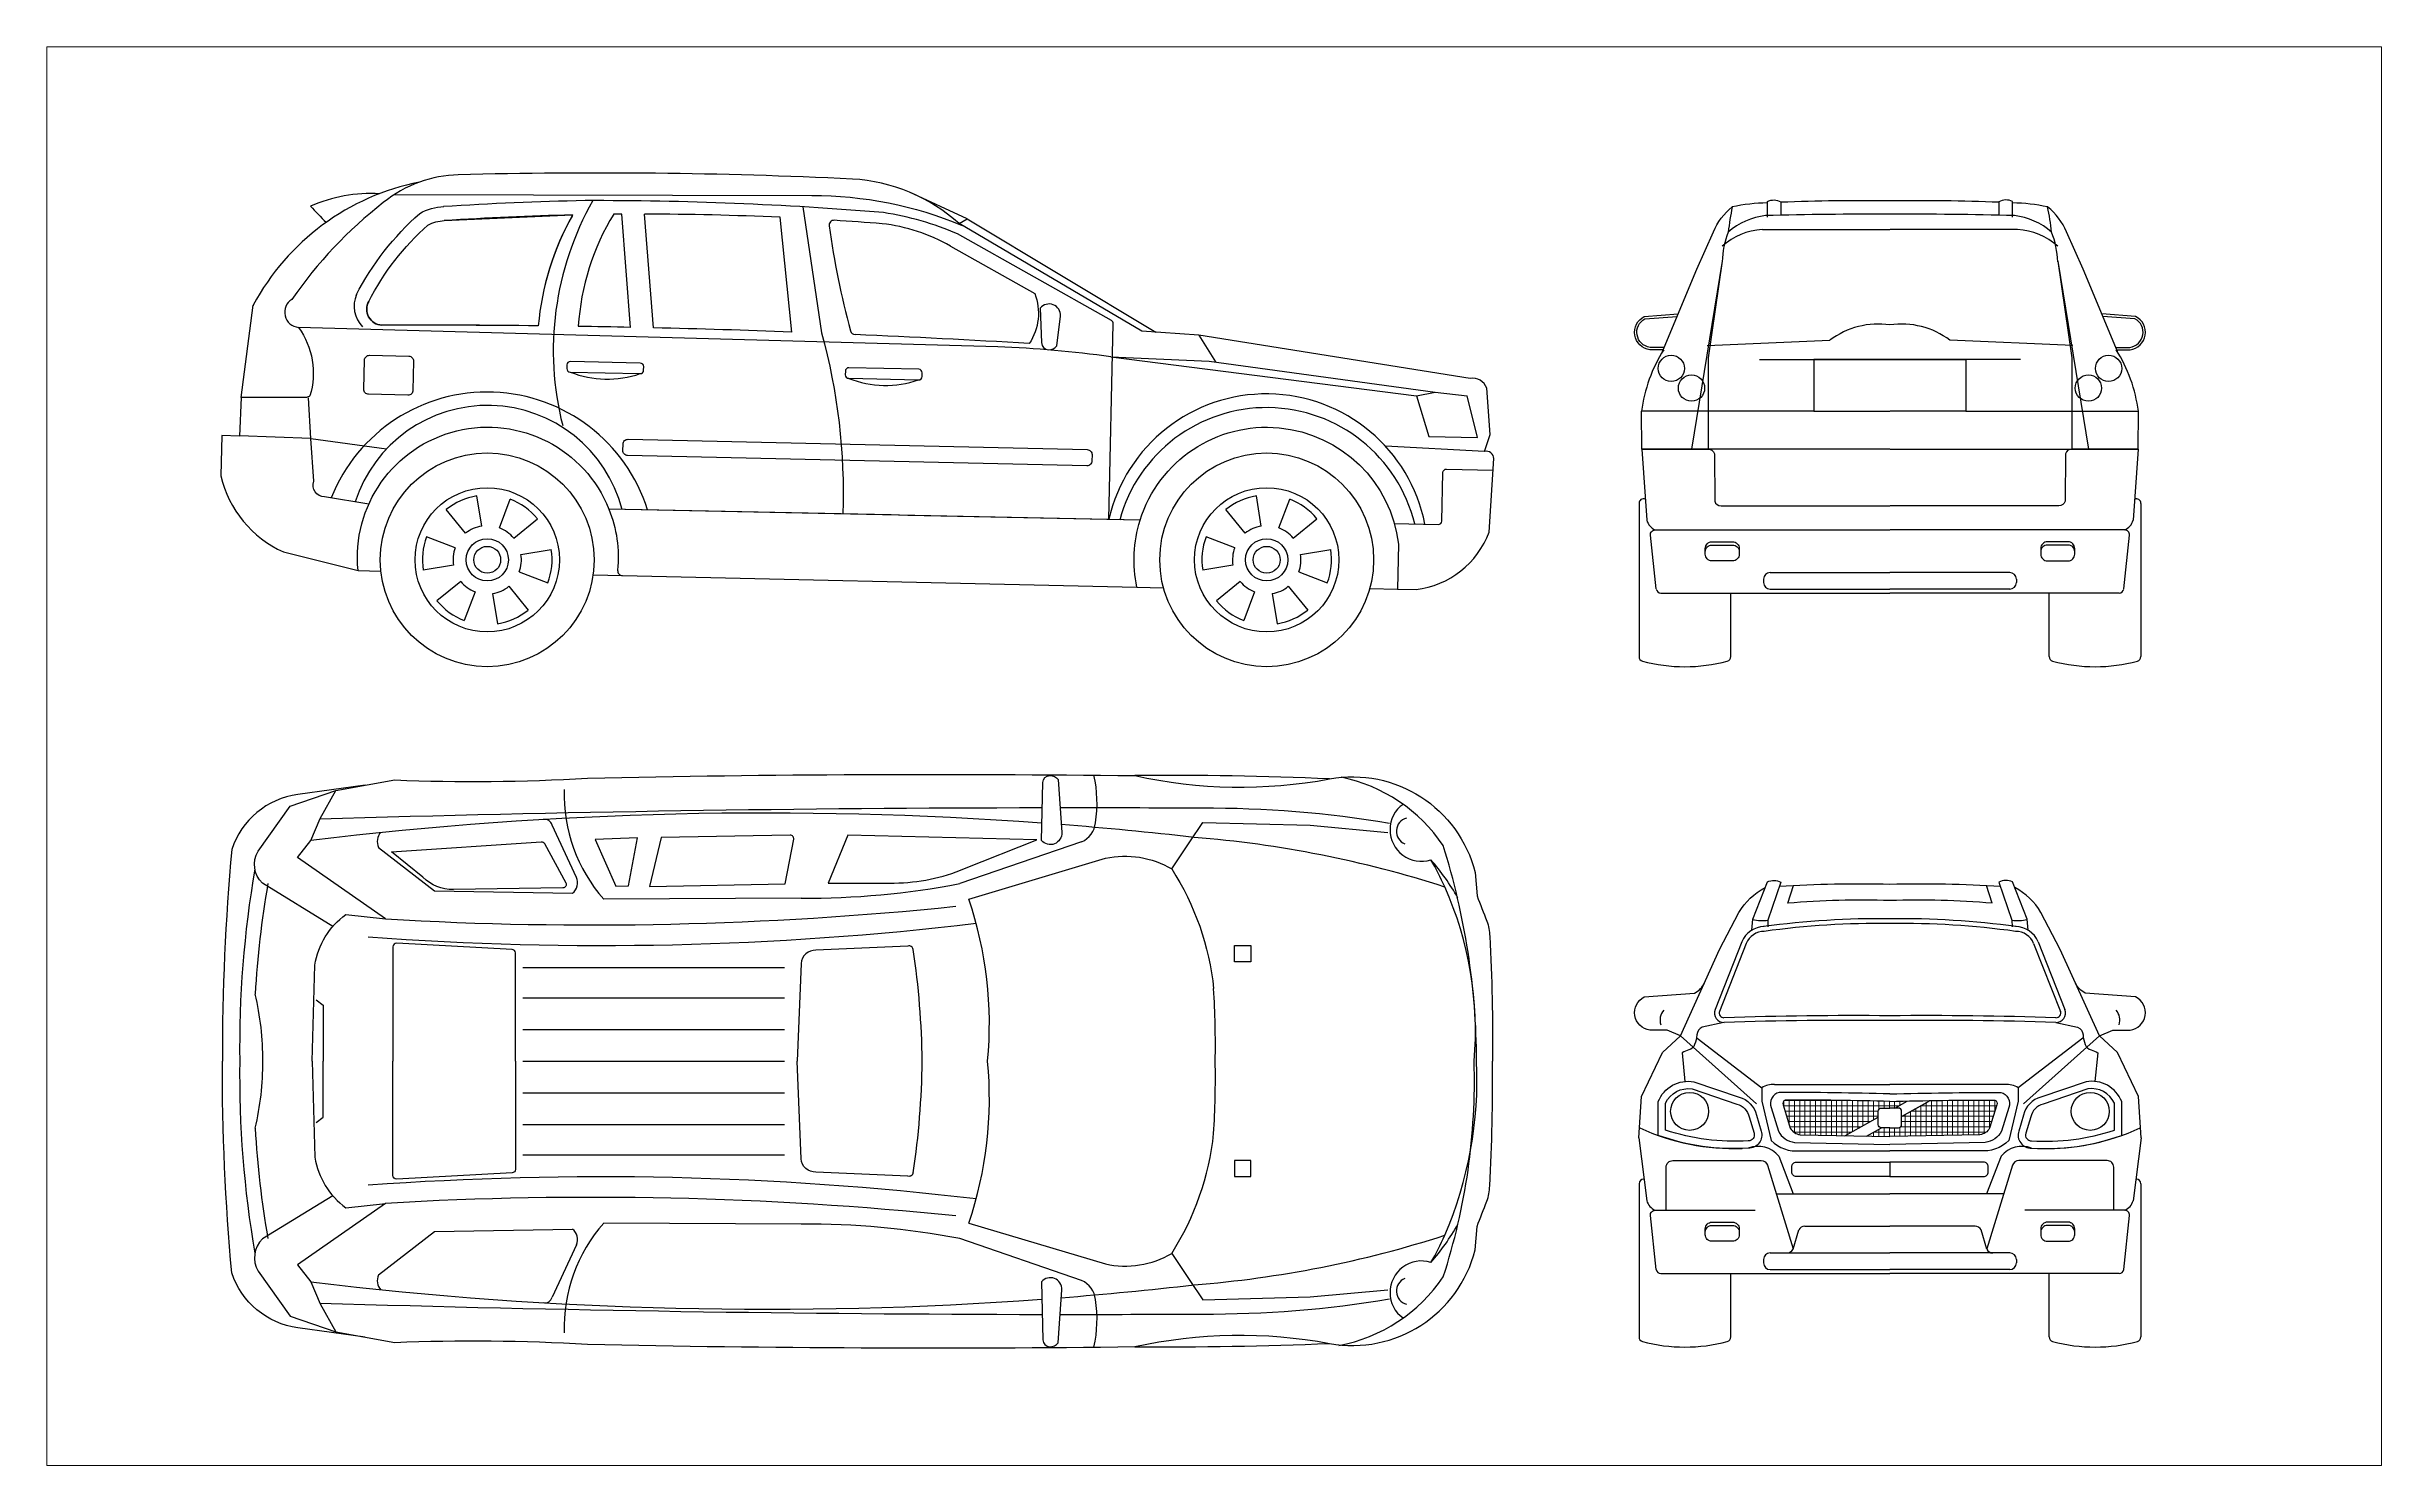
# Paper-space layout 'Layout1' of a CAD drawing. Header units: millimetres. Extents: x 33 to 209, y 42 to 149.
# The model-space entities are those that its viewports show. They can reach past a viewport. Long polylines and large blocks are cut down to what shows.
import ezdxf

# ---------------------------------------------------------------- set-up
doc = ezdxf.new("R2010")
doc.units = ezdxf.units.MM
doc.header["$LTSCALE"] = 20
doc.styles.add('Arial', font='ARIAL.TTF')

# ---------------------------------------------------------------- blocks, each defined once
blk = doc.blocks.new('VolvoXC90-Back')
for p, q in [((-482.3, 1652.7), (-0.2, 1652.7)), ((482.3, 1652.7), (0.2, 1652.7)), ((-633.9, 1533.1), (-750, 823.1)), ((-633.9, 1533.1), (-687.5, 1167.9)), ((633.9, 1533.1), (687.5, 1167.9)), ((633.9, 1533.1), (750, 823.1)), ((-687.5, 1167.9), (-687.5, 823.1)), ((-492.8, 1162), (-0.2, 1162)), ((492.8, 1162), (0.2, 1162)), ((687.5, 1167.9), (687.5, 823.1)), ((-938.3, 823.1), (-938.7, 965.7)), ((-287.1, 965.7), (-938.7, 965.7)), ((287.1, 965.7), (938.7, 965.7)), ((938.3, 823.1), (938.7, 965.7)), ((-0.2, 823.1), (-938.5, 823.1)), ((-938.3, 823.1), (-919.4, 553.5)), ((0.2, 823.1), (938.5, 823.1)), ((938.3, 823.1), (919.4, 553.5)), ((-929.5, 634.9), (-930.8, 634.9)), ((929.5, 634.9), (930.8, 634.9)), ((-948.4, 617.4), (-948.4, 38.4)), ((948.4, 617.4), (948.4, 38.4)), ((-845.7, 517.1), (-0.2, 517.1)), ((845.7, 517.1), (0.2, 517.1)), ((-452.6, 356), (-388.8, 356)), ((-388.8, 356), (0, 356)), ((0, 357), (0, 357)), ((0, 357), (0, 357)), ((0, 357), (0, 357)), ((0, 357), (0, 357)), ((0, 357), (0, 357)), ((0, 357), (0, 357)), ((0, 357), (0, 357)), ((0, 357), (0, 357)), ((388.8, 356), (0, 356)), ((452.6, 356), (388.8, 356)), ((-866, 278.1), (0, 278.1)), ((-601.8, 38.4), (-601.8, 278.1)), ((-477.7, 330.9), (-477.7, 318.2)), ((-452.6, 293.1), (0, 293.1)), ((452.6, 293.1), (0, 293.1)), ((866, 278.1), (0, 278.1)), ((477.7, 330.9), (477.7, 318.2)), ((601.8, 38.4), (601.8, 278.1))]:
    blk.add_line(p, q)
for points in [[(-463.4, 1699.5), (-463.4, 1758.9, -0.253027), (-412.1, 1757.4), (-412.1, 1706.1)], [(463.4, 1699.5), (463.4, 1758.9, 0.253027), (412.1, 1757.4), (412.1, 1706.1)], [(-859.4, 1191.9), (-730.4, 1503.4), (-667.4, 1644.1, -0.122925), (-596, 1738.6, -0.251437)], [(859.4, 1191.9), (730.4, 1503.4), (667.4, 1644.1, 0.122925), (596, 1738.6, 0.251437)], [(-854.7, 1198.6), (-907.4, 1198.6, -0.745237), (-928.3, 1323.7), (-800.7, 1333.6)], [(-853, 1207.3), (-906.8, 1207.3, -0.730897), (-925.9, 1315.2), (-804.4, 1324.6)], [(854.7, 1198.6), (907.4, 1198.6, 0.745237), (928.3, 1323.7), (800.7, 1333.6)], [(853, 1207.3), (906.8, 1207.3, 0.730897), (925.9, 1315.2), (804.4, 1324.6)], [(-938.3, 823.1), (-687.5, 823.1, -0.329629), (-663.5, 805.3), (-662.3, 626.1, 0.329629), (-638.3, 608.4), (-0.2, 608.4)], [(938.3, 823.1), (687.5, 823.1, 0.329629), (663.5, 805.3), (662.3, 626.1, -0.329629), (638.3, 608.4), (0.2, 608.4)], [(-883.5, 293.8), (-905.2, 497.7, -0.445607), (-887.7, 517.1), (-845.7, 517.1)], [(-698.1, 425), (-698.1, 435, -0.414214), (-673, 460.1), (-594.9, 460.1, -0.414214), (-569.8, 435), (-569.8, 425)], [(698.1, 425), (698.1, 435, 0.414214), (673, 460.1), (594.9, 460.1, 0.414214), (569.8, 435), (569.8, 425)], [(883.5, 293.8), (905.2, 497.7, 0.445607), (887.7, 517.1), (845.7, 517.1)]]:
    blk.add_lwpolyline(points, format="xyb")
for points in [[(-690.6, 1214.9), (-226.7, 1234.6)], [(-0.2, 1162), (-287.1, 1162), (-287.1, 965.7), (-0.2, 965.7)], [(0.2, 1162), (287.1, 1162), (287.1, 965.7), (0.2, 965.7)], [(690.6, 1214.9), (226.7, 1234.6)]]:
    blk.add_lwpolyline(points)
for points in [[(-673, 472.3), (-594.9, 472.3, -0.414214), (-569.8, 447.2), (-569.8, 425, -0.414214), (-594.9, 399.9), (-673, 399.9, -0.414214), (-698.1, 425), (-698.1, 447.2, -0.414214)], [(673, 472.3), (594.9, 472.3, 0.414214), (569.8, 447.2), (569.8, 425, 0.414214), (594.9, 399.9), (673, 399.9, 0.414214), (698.1, 425), (698.1, 447.2, 0.414214)]]:
    blk.add_lwpolyline(points, format="xyb", close=True)
for centre in [(-826.3, 1127.9), (826.3, 1127.9), (-750, 1053.4), (750, 1053.4)]:
    blk.add_circle(centre, 49.7)
for centre, radius, start, end in [((282.1, 1551.5), 897.8, 167.97797, 174.1526), ((-440.9, 1450.1), 257.2, 96.55992, 131.40635), ((-448.3, 1020.7), 732.9, 91.17712, 101.62627), ((-80.9, -13350.4), 15061.1, 89.69268, 91.48122), ((-117.7, -5394.5), 7156.3, 89.05751, 92.35728), ((117.7, -5394.5), 7156.3, 87.64272, 90.94249), ((80.9, -13350.4), 15061.1, 88.51878, 90.30732), ((448.3, 1020.7), 732.9, 78.37373, 88.82288), ((440.9, 1450.1), 257.2, 48.59365, 83.44008), ((-282.1, 1551.5), 897.8, 5.8474, 12.02203), ((-471.7, 1413.4), 239.5, 92.54179, 132.64654), ((-307.3, 1522.5), 326.7, 158.34715, 178.47967), ((471.7, 1413.4), 239.5, 47.35346, 87.45821), ((307.3, 1522.5), 326.7, 1.52033, 21.65285), ((-43.4, 989.4), 306.1, 81.87432, 126.79237), ((43.4, 989.4), 306.1, 53.20763, 98.12568), ((-379.4, 895.6), 563.7, 147.48599, 172.85586), ((379.4, 895.6), 563.7, 7.14414, 32.51401), ((-930.8, 617.4), 17.6, 70.72559, 180), ((930.8, 617.4), 17.6, 0, 109.27441), ((-860.9, 572.3), 61.4, 197.84295, 244.12664), ((860.9, 572.3), 61.4, 295.87336, 342.15705), ((-452.6, 330.9), 25.1, 90, 180), ((452.6, 330.9), 25.1, 0, 90), ((-866, 295.6), 17.6, 186.07234, 270), ((-452.6, 318.2), 25.1, 180, 270), ((452.6, 318.2), 25.1, 270, 0), ((866, 295.6), 17.6, 270, 353.92766), ((-930.8, 38.4), 17.6, 180, 254.77845), ((-775.1, 610.7), 610.7, 254.77845, 285.22155), ((-619.4, 38.4), 17.6, 285.22155, 0), ((619.4, 38.4), 17.6, 180, 254.77845), ((775.1, 610.7), 610.7, 254.77845, 285.22155), ((930.8, 38.4), 17.6, 285.22155, 0)]:
    blk.add_arc(centre, radius, start, end)
blk = doc.blocks.new('VolvoXC90-Front')
at = {"linetype": 'Continuous', "lineweight": 9}
h = blk.add_hatch(dxfattribs=at)
h.set_pattern_fill('ANSI37', color=8, scale=6.276167, angle=45, style=0)
h.set_pattern_definition([(90, (-404.643, -15213.383), (-19.92683, 3e-15), []), (180, (-404.643, -15213.383), (-3e-15, -19.92683), [])])
h.paths.add_polyline_path([(-44.2, 891.3, -0.414214), (-31.7, 903.8), (0, 903.8), (17.9, 903.8), (65.3, 930.3, 0.001011), (0, 928.7, 0.006132), (-396.4, 934.1, 0.342), (-404.4, 918.8), (-376.5, 827.7, 0.233136), (-339.8, 802.8), (-169.9, 799.2), (-44.2, 869.2)])
h.paths.add_polyline_path([(404.4, 918.8, 0.342), (396.4, 934.1, 0.003778), (152.2, 931.9), (44.2, 871.8), (44.2, 841.9, -0.414214), (31.7, 829.4), (0, 829.4), (-31.9, 829.4), (-89.1, 797.5), (0, 795.6), (339.8, 802.8, 0.233136), (376.5, 827.7)])
for p, q in [((-386, 1678), (-364.4, 1745.2)), ((386, 1678), (364.4, 1745.2)), ((-559.7, 1532), (-660.9, 1275.9)), ((-543, 1525.4), (-644.2, 1269.3)), ((543, 1525.4), (644.2, 1269.3)), ((559.7, 1532), (660.9, 1275.9)), ((-859.4, 1114.2), (-791.3, 1176.4)), ((859.4, 1114.2), (791.3, 1176.4)), ((-938.8, 947.9), (-859.4, 1114.2)), ((938.8, 947.9), (859.4, 1114.2)), ((-435.9, 993.3), (0, 993.3)), ((435.9, 993.3), (0, 993.3)), ((-949, 791.2), (-938.8, 947.9)), ((949, 791.2), (938.8, 947.9)), ((-949, 791.2), (-919.4, 553.5)), ((-419.8, 721.6), (-365.2, 579.3)), ((419.8, 721.6), (365.2, 579.3)), ((949, 791.2), (919.4, 553.5)), ((-929.5, 634.9), (-930.8, 634.9)), ((929.5, 634.9), (930.8, 634.9)), ((-948.4, 617.4), (-948.4, 38.4)), ((948.4, 617.4), (948.4, 38.4)), ((-845.7, 517.1), (-509.8, 517.1)), ((-366.3, 369.9), (-344.5, 443)), ((-322, 457), (0, 457)), ((322, 457), (0, 457)), ((366.3, 369.9), (344.5, 443)), ((845.7, 517.1), (509.8, 517.1)), ((-452.6, 356), (-388.8, 356)), ((-388.8, 356), (0, 356)), ((0, 357), (0, 357)), ((388.8, 356), (0, 356)), ((452.6, 356), (388.8, 356)), ((-866, 278.1), (0, 278.1)), ((-601.8, 38.4), (-601.8, 278.1)), ((-477.7, 330.9), (-477.7, 318.2)), ((-452.6, 293.1), (0, 293.1)), ((452.6, 293.1), (0, 293.1)), ((866, 278.1), (0, 278.1)), ((477.7, 330.9), (477.7, 318.2)), ((601.8, 38.4), (601.8, 278.1))]:
    blk.add_line(p, q)
for points in [[(-521.8, 1576.7), (-518.4, 1617.3), (-463.4, 1758.9, -0.253027), (-412.1, 1757.4), (-461.2, 1613.9), (-462, 1588.8)], [(521.8, 1576.7), (518.4, 1617.3), (463.4, 1758.9, 0.253027), (412.1, 1757.4), (461.2, 1613.9), (462, 1588.8)], [(-791.3, 1176.4), (-643.7, 1503.4), (-570.5, 1643, -0.139233), (-471.8, 1737.1, -0.251437)], [(791.3, 1176.4), (643.7, 1503.4), (570.5, 1643, 0.139233), (471.8, 1737.1, 0.251437)], [(-791.3, 1176.4), (-841.8, 1198.6), (-907.4, 1198.6, -0.745237), (-928.3, 1323.7), (-738.2, 1338.5, 0.169699), (-701.4, 1375.7, -0.431302)], [(791.3, 1176.4), (841.8, 1198.6), (907.4, 1198.6, 0.745237), (928.3, 1323.7), (738.2, 1338.5, -0.169699), (701.4, 1375.7, 0.431302)], [(-627.9, 1227.3), (-709.2, 1210, 0.276587), (-729.8, 1180.3, -0.077857), (-738.1, 1143.7, -0.231492), (-759.8, 1123.9, 0.061744), (-785.1, 1113), (-774.6, 1004.5)], [(626.7, 1227.4), (709.2, 1210, -0.276587), (729.8, 1180.3, 0.077857), (738.1, 1143.7, 0.231492), (759.8, 1123.9, -0.061744), (785.1, 1113), (774.6, 1004.5)], [(-848, 820.3), (-848, 922.4, -0.33789), (-748, 975.9), (-578.7, 918.7, -0.276993), (-531.9, 870), (-513.8, 808.2, -0.555849), (-535.4, 780.1, -0.096892), (-848, 820.3, -4.643701)], [(-484.5, 980.6), (-484.5, 930.3), (-449.1, 781.2, 0.223179), (-339.5, 742), (0, 742)], [(484.5, 980.6), (484.5, 930.3), (449.1, 781.2, -0.223179), (339.5, 742), (0, 742)], [(848, 820.3), (848, 922.4, 0.33789), (748, 975.9), (578.7, 918.7, 0.276993), (531.9, 870), (513.8, 808.2, 0.555849), (535.4, 780.1, 0.096892), (848, 820.3, 4.643701)], [(0, 957, 0.006475), (-419.2, 962.9, 0.451347), (-448.9, 905.8), (-421.6, 816.6, 0.251202), (-360.3, 774.1), (0, 766.4)], [(0, 928.7, 0.006132), (-396.4, 934.1, 0.412561), (-403.4, 915.5), (-376.5, 827.7, 0.233136), (-339.8, 802.8), (0, 795.6)], [(0, 829.4), (-31.7, 829.4, -0.414214), (-44.2, 841.9), (-44.2, 891.3, -0.414214), (-31.7, 903.8), (0, 903.8)], [(0, 957, -0.006475), (419.2, 962.9, -0.451347), (448.9, 905.8), (421.6, 816.6, -0.251202), (360.3, 774.1), (0, 766.4)], [(0, 928.7, -0.006132), (396.4, 934.1, -0.412561), (403.4, 915.5), (376.5, 827.7, -0.233136), (339.8, 802.8), (0, 795.6)], [(0, 829.4), (31.7, 829.4, 0.414214), (44.2, 841.9), (44.2, 891.3, 0.414214), (31.7, 903.8), (0, 903.8)], [(-883.5, 293.8), (-905.2, 497.7, -0.445607), (-887.7, 517.1), (-845.7, 517.1), (-845.7, 680.2, -0.414214), (-820.6, 705.3), (-487, 705.3, -0.329629), (-463, 687.5), (-366.1, 370.9)], [(883.5, 293.8), (905.2, 497.7, 0.445607), (887.7, 517.1), (845.7, 517.1), (845.7, 680.2, 0.414214), (820.6, 705.3), (487, 705.3, 0.329629), (463, 687.5), (366.1, 370.9)], [(-698.1, 425), (-698.1, 435, -0.414214), (-673, 460.1), (-594.9, 460.1, -0.414214), (-569.8, 435), (-569.8, 425)], [(698.1, 425), (698.1, 435, 0.414214), (673, 460.1), (594.9, 460.1, 0.414214), (569.8, 435), (569.8, 425)]]:
    blk.add_lwpolyline(points, format="xyb")
for points in [[(-791.3, 1176.4), (-504.5, 920.2)], [(-728.9, 1168.1), (-484.5, 980.6)], [(728.9, 1168.1), (484.5, 980.6)], [(791.3, 1176.4), (504.5, 920.2)], [(17.9, 903.8), (65.3, 930.3)], [(44.2, 871.8), (152.2, 931.9)], [(44.2, 871.8), (138.8, 924.5)], [(-169.9, 799.2), (-44.2, 869.2)], [(-89.1, 797.5), (-31.9, 829.4)], [(-429.9, 579.3), (0, 579.3)], [(429.9, 579.3), (0, 579.3)]]:
    blk.add_lwpolyline(points)
for points in [[(-875.9, 800.4), (-875.9, 928, -0.358493), (-741.1, 1003.1), (-570.4, 945.5, -0.271761), (-504.8, 877.1), (-487.2, 816.8, -0.529077), (-535.4, 752, -0.102375)], [(875.9, 800.4), (875.9, 928, 0.358493), (741.1, 1003.1), (570.4, 945.5, 0.271761), (504.8, 877.1), (487.2, 816.8, 0.529077), (535.4, 752, 0.102375)], [(-353.8, 699.2), (0, 699.2), (0, 644.8), (-353.8, 644.8, -0.414214), (-371.3, 662.3), (-371.3, 681.6, -0.414214)], [(353.8, 699.2), (0, 699.2), (0, 644.8), (353.8, 644.8, 0.414214), (371.3, 662.3), (371.3, 681.6, 0.414214)], [(-673, 472.3), (-594.9, 472.3, -0.414214), (-569.8, 447.2), (-569.8, 425, -0.414214), (-594.9, 399.9), (-673, 399.9, -0.414214), (-698.1, 425), (-698.1, 447.2, -0.414214)], [(673, 472.3), (594.9, 472.3, 0.414214), (569.8, 447.2), (569.8, 425, 0.414214), (594.9, 399.9), (673, 399.9, 0.414214), (698.1, 425), (698.1, 447.2, 0.414214)]]:
    blk.add_lwpolyline(points, format="xyb", close=True)
for centre in [(-757, 891.2), (757, 891.2)]:
    blk.add_circle(centre, 71.8)
for centre, radius, start, end in [((-112.8, -2984.4), 4735.2, 88.63555, 93.70116), ((-106.8, -1585.5), 3275.4, 88.13166, 94.89053), ((112.8, -2984.4), 4735.2, 86.29884, 91.36445), ((106.8, -1585.5), 3275.4, 85.10947, 91.86834), ((-474.8, 1498.4), 91.3, 90.03545, 158.43612), ((-482.1, 1760.1), 147.7, 255.79104, 278.12563), ((-42.3, -1557.5), 3177, 89.23367, 97.87082), ((-42.3, -1557.5), 3159, 89.23367, 97.87082), ((42.3, -1557.5), 3177, 82.12918, 90.76633), ((42.3, -1557.5), 3159, 82.12918, 90.76633), ((482.1, 1760.1), 147.7, 261.87437, 284.20896), ((474.8, 1498.4), 91.3, 21.56388, 89.96455), ((-474.8, 1498.4), 73.4, 90.03545, 158.43612), ((474.8, 1498.4), 73.4, 21.56388, 89.96455), ((-813.7, 1237), 55.2, 137.97134, 199.23126), ((-627.9, 1262.8), 35.5, 158.43612, 271.86751), ((-627.9, 1262.8), 17.6, 158.43612, 271.86751), ((-138.1, -13758.9), 15012.1, 89.47294, 91.86751), ((-138.1, -13758.9), 14994.2, 89.47294, 91.86751), ((138.1, -13758.9), 15012.1, 88.13249, 90.52706), ((138.1, -13758.9), 14994.2, 88.13249, 90.52706), ((627.9, 1262.8), 35.5, 268.13249, 21.56388), ((627.9, 1262.8), 17.6, 268.13249, 21.56388), ((813.7, 1237), 55.2, 340.76874, 42.02866), ((-438.6, 904.6), 88.8, 88.2224, 121.1265), ((438.6, 904.6), 88.8, 58.8735, 91.7776), ((-588.7, 1599), 848.7, 245.12944, 272.03862), ((588.7, 1599), 848.7, 267.96138, 294.87056), ((-498.4, 657.6), 101.4, 39.15495, 111.39465), ((498.4, 657.6), 101.4, 68.60535, 140.84505), ((-930.8, 617.4), 17.6, 90, 180), ((930.8, 617.4), 17.6, 0, 90), ((-860.9, 572.3), 61.4, 197.84295, 244.12664), ((860.9, 572.3), 61.4, 295.87336, 342.15705), ((-322, 431.9), 25.1, 90, 153.67787), ((322, 431.9), 25.1, 26.32213, 90), ((-452.6, 330.9), 25.1, 90, 180), ((-388.8, 381.1), 25.1, 270, 333.67787), ((388.8, 381.1), 25.1, 206.32213, 270), ((452.6, 330.9), 25.1, 0, 90), ((-866, 295.6), 17.6, 186.07234, 270), ((-452.6, 318.2), 25.1, 180, 270), ((452.6, 318.2), 25.1, 270, 0), ((866, 295.6), 17.6, 270, 353.92766), ((-930.8, 38.4), 17.6, 180, 254.77845), ((-775.1, 610.7), 610.7, 254.77845, 285.22155), ((-619.4, 38.4), 17.6, 285.22155, 0), ((619.4, 38.4), 17.6, 180, 254.77845), ((775.1, 610.7), 610.7, 254.77845, 285.22155), ((930.8, 38.4), 17.6, 285.22155, 0)]:
    blk.add_arc(centre, radius, start, end)
blk = doc.blocks.new('VolvoXC90-Plan')
at = {"color": 0, "linetype": 'ByBlock', "lineweight": -2}
for p, q in [((-1061.7, 694.9), (-1153.7, 892.6)), ((-1810.4, 808.3), (-1598.5, 644.1)), ((846.7, 829.4), (386.3, 671.1)), ((-1598.5, 644.1), (-1077.4, 635)), ((-213, 616.5), (-958.8, 612.6)), ((-213, -616.5), (-958.8, -612.6)), ((421.2, -612.2), (937.2, -766.9)), ((-1810.4, -808.3), (-1598.5, -644.1)), ((-1598.5, -644.1), (-1077.4, -635)), ((-1061.7, -694.9), (-1153.7, -892.6)), ((846.7, -829.4), (386.3, -671.1))]:
    blk.add_line(p, q, dxfattribs=at)
for points in [[(-2060.4, 0), (-2050.7, 363.4, -0.200321), (-1933.5, 554.2), (-1783.6, 537.6), (-2116.1, 769.7), (-2065.4, 834.4), (-2030.6, 917.7), (-1971.2, 1022.8), (-1749.1, 1063.4, 0.025503), (-1020, 1070.4, -0.008345), (1047.9, 1079.4, 0.100198), (1784, 1067, -0.396144), (2334.1, 713.2), (2341.6, 624.6, 0.008994), (2378.8, 529.6, -0.062948), (2389.5, 471.9, -0.016499), (2399.8, 0, 3.114817)], [(695.1, 834.7), (699.8, 1053.4, -0.383303), (727.1, 1079.9, -0.240471), (758.6, 1065.3), (771.8, 864.7, -0.732078), (695.1, 834.7, -0.79772)], [(-1860.1, 1043.1), (-2115.4, 1008.1, 0.286504), (-2364.6, 800.7, 0.023286), (-2400.2, 0, 2.892384)], [(-1983.1, 508.8), (-2248.1, 672.4, -0.354025), (-2265.3, 794), (-2144.2, 964.4), (-1971.2, 1022.8)], [(-1760.5, 790.8), (-1194.9, 829.4, -0.293687), (-1182.4, 822.6), (-1102.1, 674.4, -0.563611), (-1113.5, 654.9), (-1527.3, 649.1, -0.207041), (-1642.3, 695.4), (-1760.5, 790.8)], [(-742, 845.9), (-785.5, 660.8), (-272.9, 670), (-241.1, 838.9, 0.475324), (-254.3, 854.5), (-742, 845.9)], [(-37.1, 854.8), (-110.5, 673.5), (139.2, 673.5, 0.097382), (404.8, 727.9), (677.5, 836.8), (-37.1, 854.8)], [(491.8, 0, 0.104646), (421.2, 612.2), (937.2, 766.9, -0.18996), (1187.4, 727, -0.116976), (1346, 274.1)], [(-1293.1, 0), (-1293.1, 409.2, 0.398565), (-1305.6, 422.3), (-1741.6, 445.8, 0.430037), (-1755.5, 432.6), (-1755.5, 0)], [(210.5, 422.1, 0.441976), (190.5, 435.2), (-157.1, 419.2, 0.418817), (-212.6, 368.8), (-228.5, 0)], [(-1860.1, -1043.1), (-2115.4, -1008.1, -0.286504), (-2364.6, -800.7, -0.023286), (-2400.2, 0, -2.892384)], [(-2060.4, 0), (-2050.7, -363.4, 0.200321), (-1933.5, -554.2), (-1783.6, -537.6), (-2116.1, -769.7), (-2065.4, -834.4), (-2030.6, -917.7), (-1971.2, -1022.8), (-1749.1, -1063.4, -0.025503), (-1020, -1070.4, 0.008345), (1047.9, -1079.4, -0.100198), (1784, -1067, 0.396144), (2334.1, -713.2), (2341.6, -624.6, -0.008994), (2378.8, -529.6, 0.062948), (2389.5, -471.9, 0.016499), (2399.8, 0, -3.114817)], [(-1293.1, 0), (-1293.1, -409.2, -0.398565), (-1305.6, -422.3), (-1741.6, -445.8, -0.430037), (-1755.5, -432.6), (-1755.5, 0)], [(210.5, -422.1, -0.441976), (190.5, -435.2), (-157.1, -419.2, -0.418817), (-212.6, -368.8), (-228.5, 0)], [(-1983.1, -508.8), (-2248.1, -672.4, 0.354025), (-2265.3, -794), (-2144.2, -964.4), (-1971.2, -1022.8)], [(695.1, -834.7), (699.8, -1053.4, 0.383303), (727.1, -1079.9, 0.240471), (758.6, -1065.3), (771.8, -864.7, 0.732078), (695.1, -834.7, 0.79772)]]:
    blk.add_lwpolyline(points, format="xyb", dxfattribs=at)
for points in [[(1187.4, 727), (1256, 828.9), (1305.4, 902.5), (1710.4, 891.7), (2004, 864.4)], [(-991, 837.8), (-913.4, 661.1), (-865, 662.4), (-831.1, 843.8), (-991, 837.8)], [(-1264.6, 354.3), (-276.2, 354.3)], [(-2045.9, 231.5), (-2019.5, 212), (-2019.5, 0)], [(-1264.6, 239), (-276.2, 239)], [(-1264.6, 119.5), (-276.2, 119.5)], [(-2045.9, -231.5), (-2019.5, -212), (-2019.5, 0)], [(-1264.6, 0), (-276.2, 0)], [(-1264.6, -119.5), (-276.2, -119.5)], [(-1264.6, -239), (-276.2, -239)], [(-1264.6, -354.3), (-276.2, -354.3)], [(1187.4, -727), (1256, -828.9), (1305.4, -902.5), (1710.4, -891.7), (2004, -864.4)]]:
    blk.add_lwpolyline(points, dxfattribs=at)
for points in [[(1424.7, 436.6), (1486.9, 436.6), (1486.9, 375.8), (1424.7, 375.8)], [(1424.7, -436.6), (1486.9, -436.6), (1486.9, -375.8), (1424.7, -375.8)]]:
    blk.add_lwpolyline(points, close=True, dxfattribs=at)
for centre, radius, start, end in [((438.4, 975.7), 467, 350.86431, 13.0449), ((1177, -13089.8), 14169.9, 87.545, 90.52207), ((1705.5, 472.5), 613, 34.00166, 78.44685), ((-520.4, 1004.4), 588.1, 177.79419, 221.78653), ((2123.2, 878.5), 110.3, 123.27093, 181.68411), ((-347.5, -13361.6), 14299.6, 85.81321, 96.89998), ((811, -93615.4), 94572.9, 90.068651, 91.722587), ((-1181.8, 884.8), 29.1, 15.58542, 103.30857), ((811, -93615.4), 94572.9, 89.702945, 90.02745), ((-347.5, -13361.6), 14299.6, 83.49775, 85.51829), ((811.6, 910.5), 88.4, 293.37781, 354.22604), ((1320.7, -3233.5), 4189.7, 80.52362, 90.26473), ((2088.1, 869.1), 51.5, 104.61575, 248.04191), ((-1763.8, 829.8), 51.3, 136.78795, 204.77161), ((943.3, -3302.4), 4161.3, 72.14073, 85.47155), ((2131.4, 873.9), 118.5, 179.34666, 287.52579), ((-429.9, -11), 2769.7, 0.22652, 17.35684), ((1611.3, 55.1), 3946.4, 170.20927, 180.80009), ((1372.8, 290.1), 923.4, 23.51195, 30.65749), ((1510.2, 187), 872.3, 29.56521, 41.14066), ((1160.2, 69.9), 3441.2, 169.93924, 176.94192), ((-1107.9, 675), 50.3, 307.36151, 23.32388), ((-186.5, 3640.4), 3024, 269.49724, 280.91734), ((1007.7, 116), 1327.7, 354.98707, 24.11424), ((-1002.3, 13934.7), 13419.8, 266.66226, 275.8776), ((-969.8, 12467.4), 12030.1, 265.8062, 276.77068), ((-2822.9, -36.1), 3067.8, 0.67357, 8.5885), ((-2151.1, 59.3), 3503.6, 359.03088, 3.5155), ((-3329.3, 7.3), 1081.7, 359.61323, 13.15681), ((1611.3, -55.1), 3946.4, 179.19991, 189.79073), ((-3329.3, -7.3), 1081.7, 346.84319, 0.38677), ((-989.9, -139.3), 1488.3, 341.475, 5.37102), ((-2151.1, -59.3), 3503.6, 356.4845, 0.96912), ((-66.5, -73.5), 2397.9, 341.97791, 1.75541), ((846.4, -67.2), 1494.9, 336.70429, 2.57772), ((-2822.9, 36.1), 3067.8, 351.4115, 359.32643), ((1160.2, -69.9), 3441.2, 183.05808, 190.06076), ((311.9, -166.3), 1039.6, 327.36293, 354.0506), ((-969.8, -12467.4), 12030.1, 83.22932, 94.1938), ((-1002.3, -13934.7), 13419.8, 84.1224, 93.33774), ((-520.4, -1004.4), 588.1, 138.21347, 182.20581), ((-186.5, -3640.4), 3024, 79.08266, 90.50276), ((1510.2, -187), 872.3, 318.85934, 330.43479), ((-1107.9, -675), 50.3, 336.67612, 52.63849), ((943.3, 3302.4), 4161.3, 274.52845, 287.85927), ((1372.8, -290.1), 923.4, 329.34251, 336.48805), ((1011.7, -429.5), 345.5, 257.53866, 300.56172), ((2131.4, -873.9), 118.5, 72.47421, 180.65334), ((-347.5, 13361.6), 14299.6, 263.10002, 274.18679), ((-1763.8, -829.8), 51.3, 155.22839, 223.21205), ((-347.5, 13361.6), 14299.6, 274.48171, 276.50225), ((811.6, -910.5), 88.4, 5.77396, 66.62219), ((1705.5, -472.5), 613, 280.63196, 325.99834), ((2123.2, -878.5), 110.3, 178.31589, 236.72907), ((2088.1, -869.1), 51.5, 111.95809, 255.38425), ((811, 93615.4), 94572.9, 268.277413, 269.931349), ((-1181.8, -884.8), 29.1, 256.69143, 344.41458), ((811, 93615.4), 94572.9, 269.97255, 270.297055), ((438.4, -975.7), 467, 346.9551, 9.13569), ((1320.7, 3233.5), 4189.7, 269.73527, 279.47638), ((1177, 13089.8), 14169.9, 269.47793, 272.455)]:
    blk.add_arc(centre, radius, start, end, dxfattribs=at)
blk = doc.blocks.new('VolvoXC90-Side')
at = {"color": 0, "linetype": 'ByBlock', "lineweight": -2}
for p, q in [((414.4, 1693.9), (196.6, 1794)), ((-857.9, 1283), (-890.1, 1710.7)), ((-770.5, 1281), (-805.4, 1711)), ((-248.1, 1265.3), (-292.5, 1699)), ((351.5, 1590), (669.9, 1410.8)), ((-2329.7, 1017.8), (-2283.6, 1367.3)), ((530.2, 1210), (-2112.8, 1283)), ((957.2, 1171.9), (2113, 1023.7)), ((-2065.4, 862.3), (-2075.3, 1016.9)), ((2113, 1023.7), (2183.2, 1038.6)), ((2113, 1023.7), (2159.3, 870.8)), ((2183.2, 1038.6), (2304.2, 1024.4)), ((2343.7, 866.7), (2304.2, 1024.4)), ((-2065.4, 862.3), (-1780, 823.5)), ((2370.2, 814.2), (1995.4, 833.5)), ((2159.3, 870.8), (2343.7, 866.7)), ((-1420.1, 531.7), (-1438.6, 646)), ((-1353.5, 524.9), (-1312.4, 633.1)), ((1525.9, 531.7), (1507.4, 646)), ((1592.4, 524.9), (1633.6, 633.1)), ((-1481.1, 504.3), (-1554.3, 594)), ((-1299.2, 485.8), (-1209.5, 558.9)), ((1067.9, 553.6), (-939.4, 595.9)), ((1464.8, 504.3), (1391.7, 594)), ((1646.7, 485.8), (1736.4, 558.9)), ((-1520.2, 450), (-1628.5, 491.1)), ((-1271.8, 424.7), (-1157.5, 443.2)), ((1425.7, 450), (1317.5, 491.1)), ((1674.1, 424.7), (1788.4, 443.2)), ((-1887.7, 363.2), (-1801.3, 361.6)), ((-1527, 383.4), (-1641.3, 364.9)), ((-1278.6, 358.2), (-1170.4, 317)), ((1418.9, 383.4), (1304.6, 364.9)), ((1667.4, 358.2), (1775.6, 317)), ((-1499.6, 322.4), (-1589.3, 249.2)), ((-1445.3, 283.3), (-1486.5, 175)), ((-1378.8, 276.5), (-1360.3, 162.2)), ((-1317.7, 303.9), (-1244.6, 214.2)), ((-999.4, 346.9), (-888.4, 344.8)), ((1055.7, 301), (1156.4, 298.8)), ((1446.3, 322.4), (1356.6, 249.2)), ((1500.6, 283.3), (1459.5, 175)), ((1567.2, 276.5), (1585.7, 162.2)), ((1628.2, 303.9), (1701.4, 214.2)), ((1935.7, 295.4), (2040.7, 293.1))]:
    blk.add_line(p, q, dxfattribs=at)
for points in [[(-19.4, 1843.7, 0.01836), (-1508.7, 1859.8, 0.080137), (-1654.9, 1832.3, 0.084902), (-1792, 1754.7, 0.076385), (-2137.3, 1388.9, 0.72501), (-2112.8, 1283, -0.236485), (-2069.7, 1024.1, -0.168268), (-2082.9, 1017.8), (-2329.7, 1017.8), (-2336.2, 872.2), (-2402, 873.7), (-2405.5, 721.1, 0.23594), (-2169.9, 434.4), (-1887.7, 363.2, -0.869001), (-939.4, 595.9, -0.866595)], [(-1750.5, 1784.9), (-173.2, 1781.5, -0.100483), (395.5, 1668.4, -0.098935)], [(1067.9, 553.6, -0.809313), (2044.6, 462.7), (2040.7, 293.1), (2111.2, 291.5, 0.277383), (2387.7, 509.1), (2404.7, 786.6, 0.46696), (2370.2, 814.2), (2391.4, 877.6), (2378.1, 1053.2, 0.35293), (2315.2, 1090.1), (1290.3, 1253.9), (1074.5, 1269.2), (383.8, 1675.3, 0.171351), (-19.4, 1843.7)], [(-1894.3, 1405.2, -0.094188), (-1654.2, 1713.5, -0.12407), (-1563.2, 1739.6, -0.12407)], [(-1847, 1381, -0.092772), (-1623.3, 1669.9, -0.115271), (-1561.5, 1686.4, -82.989729)], [(-207.1, 1738.6), (-136, 1262.7, -0.075864), (-55.5, 577.5)], [(950.2, 557.5), (966.8, 1296.7, 0.276942), (960.1, 1308.5), (377.6, 1636.3)], [(669.9, 1410.8, -0.243717), (649.1, 1221.8, 1.818359)], [(690.3, 1355.4), (694.9, 1225.2, 0.383303), (722.3, 1198.6, 0.240471), (753.8, 1213.2), (767, 1325.4, 0.732078), (690.3, 1355.4, 0.79772)], [(-1847.2, 614.3), (-2014.6, 642.3, -0.509828), (-2055.1, 700.9), (-2065.4, 862.3), (-2336.2, 872.6)], [(2028.8, 541.5), (2194.8, 537.7, 0.414214), (2208.3, 550.7), (2212.5, 734.4, -0.414214), (2226, 747.3), (2402, 743.3)]]:
    blk.add_lwpolyline(points, format="xyb", dxfattribs=at)
at = {"color": 1}
blk.add_lwpolyline([(-1847, 1381, -0.092772), (-1623.3, 1669.9, -0.115271), (-1561.5, 1686.4), (-1076.5, 1707.9, 0.106947), (-1206.3, 1288.7), (-1676.6, 1291.6), (-1798.1, 1291.4, -0.559116), (-1847, 1381, 0.266086)], format="xyb", dxfattribs=at)
at = {"color": 0, "linetype": 'ByBlock', "lineweight": -2}
for points in [[(383.8, 1675.3), (414.4, 1693.9), (1127.9, 1265.4)], [(1290.3, 1253.9), (1352.9, 1152.5)], [(957.2, 1171.9), (1328.5, 1155.8), (2183.2, 1038.6)]]:
    blk.add_lwpolyline(points, dxfattribs=at)
for points in [[(-1844.2, 1177.3), (-1695.6, 1174, -0.414214), (-1677.5, 1155.1), (-1680, 1044.8, -0.414214), (-1698.9, 1026.7), (-1847.5, 1030, -0.414214), (-1865.6, 1048.9), (-1863.1, 1159.2, -0.414214)], [(-1085.7, 1113.9), (-821.7, 1108, 0.414214), (-808.2, 1120.9), (-807.9, 1134.6, 0.414214), (-820.8, 1148.1), (-1084.8, 1154.1, 0.414214), (-1098.3, 1141.1), (-1098.6, 1127.4, 0.414214)], [(-33.3, 1090.3), (230.6, 1084.3, 0.414214), (244.1, 1097.2), (244.4, 1110.9, 0.414214), (231.5, 1124.5), (-32.4, 1130.4, 0.414214), (-45.9, 1117.5), (-46.2, 1103.8, 0.414214)], [(-867.2, 859.9), (868.2, 820.8, -0.414214), (886.3, 801.9), (885.8, 777.6, -0.414214), (866.8, 759.5), (-868.6, 798.5, -0.414214), (-886.7, 817.5), (-886.2, 841.8, -0.414214)], [(-939.4, 595.9, -0.119938), (-906.4, 365.1, 0.436161), (-888.4, 344.8), (889.5, 304.8), (1055.7, 301, -0.128137), (1067.9, 553.6, 0.000172)]]:
    blk.add_lwpolyline(points, format="xyb", close=True, dxfattribs=at)
for centre, radius in [((-1399.4, 404.1), 404.1), ((1546.5, 404.1), 404.1), ((-1399.4, 404.1), 272.8), ((1546.5, 404.1), 272.8), ((-1399.4, 404.1), 79.9), ((-1399.4, 404.1), 50.8), ((1546.5, 404.1), 79.9), ((1546.5, 404.1), 50.8)]:
    blk.add_circle(centre, radius, dxfattribs=at)
for centre, radius, start, end in [((-1477.7, 935.3), 914.3, 101.17517, 151.80134), ((-1834.5, 1192.3), 596.8, 87.31296, 112.98149), ((-1062.2, 2654.1), 1357.6, 222.22526, 225.84041), ((-800.9, -10001.5), 11765.8, 91.11411, 93.72348), ((-814.5, -9680.7), 11391.7, 91.3181, 93.76008), ((-172.6, 1198.4), 1037.6, 150.71254, 174.98447), ((1.3, 1195.1), 1151, 150.48686, 194.26151), ((-138.7, 1231.1), 918.1, 148.45551, 176.48439), ((-999.4, -11593.5), 13355.7, 85.28549, 90.13013), ((-814.5, -9680.7), 11391.7, 90.38012, 90.5395), ((-814.5, -9680.7), 11391.7, 87.37395, 89.95458), ((-89, 1669.3), 18.5, 86.3426, 187.92556), ((-814.5, -9680.7), 11391.7, 85.43197, 86.3426), ((-70.2, 610), 1119.7, 66.39809, 81.3416), ((3103, 2113.6), 3241.3, 187.92556, 195.09767), ((20.5, 1017), 661.7, 59.98766, 83.73074), ((-2270.8, 1363.1), 13.2, 151.65327, 171.83679), ((-1790.7, 1362.9), 111.6, 156.50394, 224.54506), ((-1795, 1351.2), 59.9, 150.19932, 267.04026), ((-1676.6, -37511.3), 38802.9, 89.30554, 90.17938), ((-1676.6, -37511.3), 38802.9, 88.79099, 89.0823), ((-1676.6, -37511.3), 38802.9, 87.89017, 88.66199), ((-8.5, 1274.2), 18.5, 195.09767, 267.53735), ((-1676.6, -37511.3), 38802.9, 86.56385, 87.53735), ((301, -3781.8), 4997, 82.45402, 87.37242), ((-945.7, 1468.1), 380.9, 248.43421, 288.98862), ((106.7, 1444.5), 380.9, 248.43421, 288.98862), ((-1399.4, 404.1), 634.3, 17.31491, 158.35784), ((-1398.1, 462.3), 525.6, 14.60554, 162.21525), ((1545.3, 420.8), 610.6, 11.14291, 167.1992), ((1546.5, 404.1), 575.5, 13.63203, 164.83454), ((-1399.4, 404.1), 245, 99.19371, 129.19371), ((-1399.4, 404.1), 245, 39.19371, 69.19371), ((1546.5, 404.1), 245, 99.19371, 129.19371), ((1546.5, 404.1), 245, 39.19371, 69.19371), ((-1399.4, 404.1), 129.3, 99.19371, 129.19371), ((1546.5, 404.1), 129.3, 99.19371, 129.19371), ((-1399.4, 404.1), 245, 159.19371, 189.19371), ((-1399.4, 404.1), 129.3, 159.19371, 189.19371), ((-1399.4, 404.1), 129.3, 39.19371, 69.19371), ((-1399.4, 404.1), 245, 339.19371, 9.19371), ((1546.5, 404.1), 245, 159.19371, 189.19371), ((1546.5, 404.1), 129.3, 159.19371, 189.19371), ((1546.5, 404.1), 129.3, 39.19371, 69.19371), ((1546.5, 404.1), 245, 339.19371, 9.19371), ((-1399.4, 404.1), 129.3, 339.19371, 9.19371), ((1546.5, 404.1), 129.3, 339.19371, 9.19371), ((-1399.4, 404.1), 129.3, 219.19371, 249.19371), ((-1399.4, 404.1), 129.3, 279.19371, 309.19371), ((1546.5, 404.1), 129.3, 219.19371, 249.19371), ((1546.5, 404.1), 129.3, 279.19371, 309.19371), ((-1399.4, 404.1), 245, 219.19371, 249.19371), ((-1399.4, 404.1), 245, 279.19371, 309.19371), ((1546.5, 404.1), 245, 219.19371, 249.19371), ((1546.5, 404.1), 245, 279.19371, 309.19371)]:
    blk.add_arc(centre, radius, start, end, dxfattribs=at)
at = {"layer": 'Defpoints', "color": 248, "linetype": 'ByBlock', "lineweight": -2, "char_height": 0.365, "width": 5.062, "attachment_point": 1, "style": 'Arial'}
for insert in [(-2399.5, 2074.4), (-2378.6, 2074.4)]:
    blk.add_mtext('VOLVO XC90', dxfattribs=dict(at, insert=insert))

msp = doc.modelspace()

# ---------------------------------------------------------------- block references
at = {"linetype": 'ByBlock', "lineweight": -2}
for name, p in [('VolvoXC90-Side', (0, 1491.3)), ('VolvoXC90-Back', (3901.9, 1491.3)), ('VolvoXC90-Plan', (0, 0)), ('VolvoXC90-Front', (3901.9, -1081.1))]:
    msp.add_blockref(name, p, dxfattribs=at)

psp = doc.layouts.get("Layout1")

# ---------------------------------------------------------------- viewports
at = {"layer": 'Defpoints', "linetype": 'ByBlock', "lineweight": -2}
psp.add_viewport(center=(121.14, 95.69), size=(176.46, 107.2732), view_center_point=(1347.49, 1153.65), view_height=5363.6621, dxfattribs=at)

doc.saveas('drawing.dxf')
